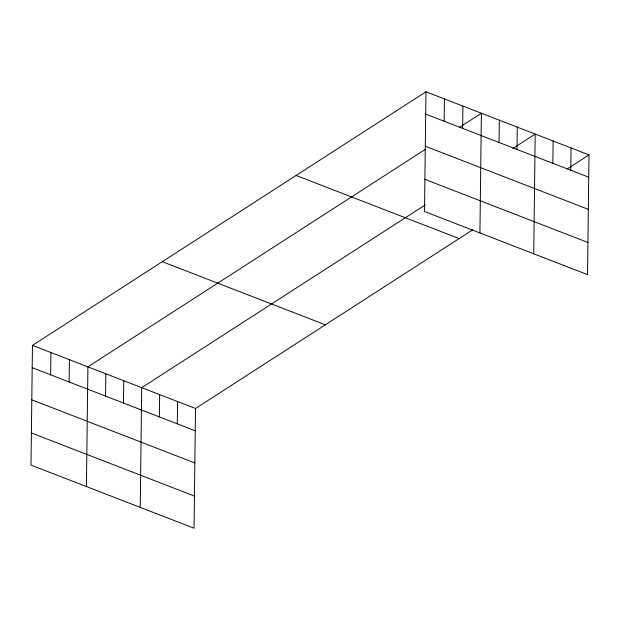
<?xml version="1.0" encoding="UTF-8"?>
<svg xmlns="http://www.w3.org/2000/svg" width="620" height="620" viewBox="0 0 620 620"><rect width="100%" height="100%" fill="white"/><g stroke="black" fill="none" stroke-linecap="round" stroke-linejoin="round"><path stroke-width="0.93" d="M425.956 91.783L424.491 211.505L587.535 274.621L589 154.899L425.956 91.783L32.465 345.379L31 465.101L194.044 528.217L195.509 408.495L472.773 229.803M50.669 374.829L50.941 352.532M69.145 381.982L69.417 359.685M86.436 486.561L87.901 366.839L425.281 149.405M105.563 396.079L105.834 373.783M123.496 403.023L123.767 380.726M140.236 507.385L141.701 387.671L425.382 204.848M159.363 416.911L159.635 394.615M177.297 423.855L177.576 401.558M444.16 121.233L444.432 98.936M462.636 128.387L462.915 106.09M479.927 232.965L481.391 113.243L459.746 127.193M499.054 142.484L499.325 120.187M516.987 149.428L517.258 127.131M533.735 253.789L535.192 134.075L512.748 148.536M552.854 163.316L553.133 141.011M570.795 170.26L571.067 147.955M567.354 168.849L589 154.899M425.684 114.08L588.729 177.204M425.289 146.227L588.333 209.351M424.886 179.35L587.931 242.474M296.104 175.468L459.149 238.592M162.316 261.694L325.361 324.81M32.465 345.379L195.509 408.495M32.194 367.675L195.238 430.799M31.798 399.83L194.843 462.946M31.395 432.954L194.44 496.07"/></g></svg>
